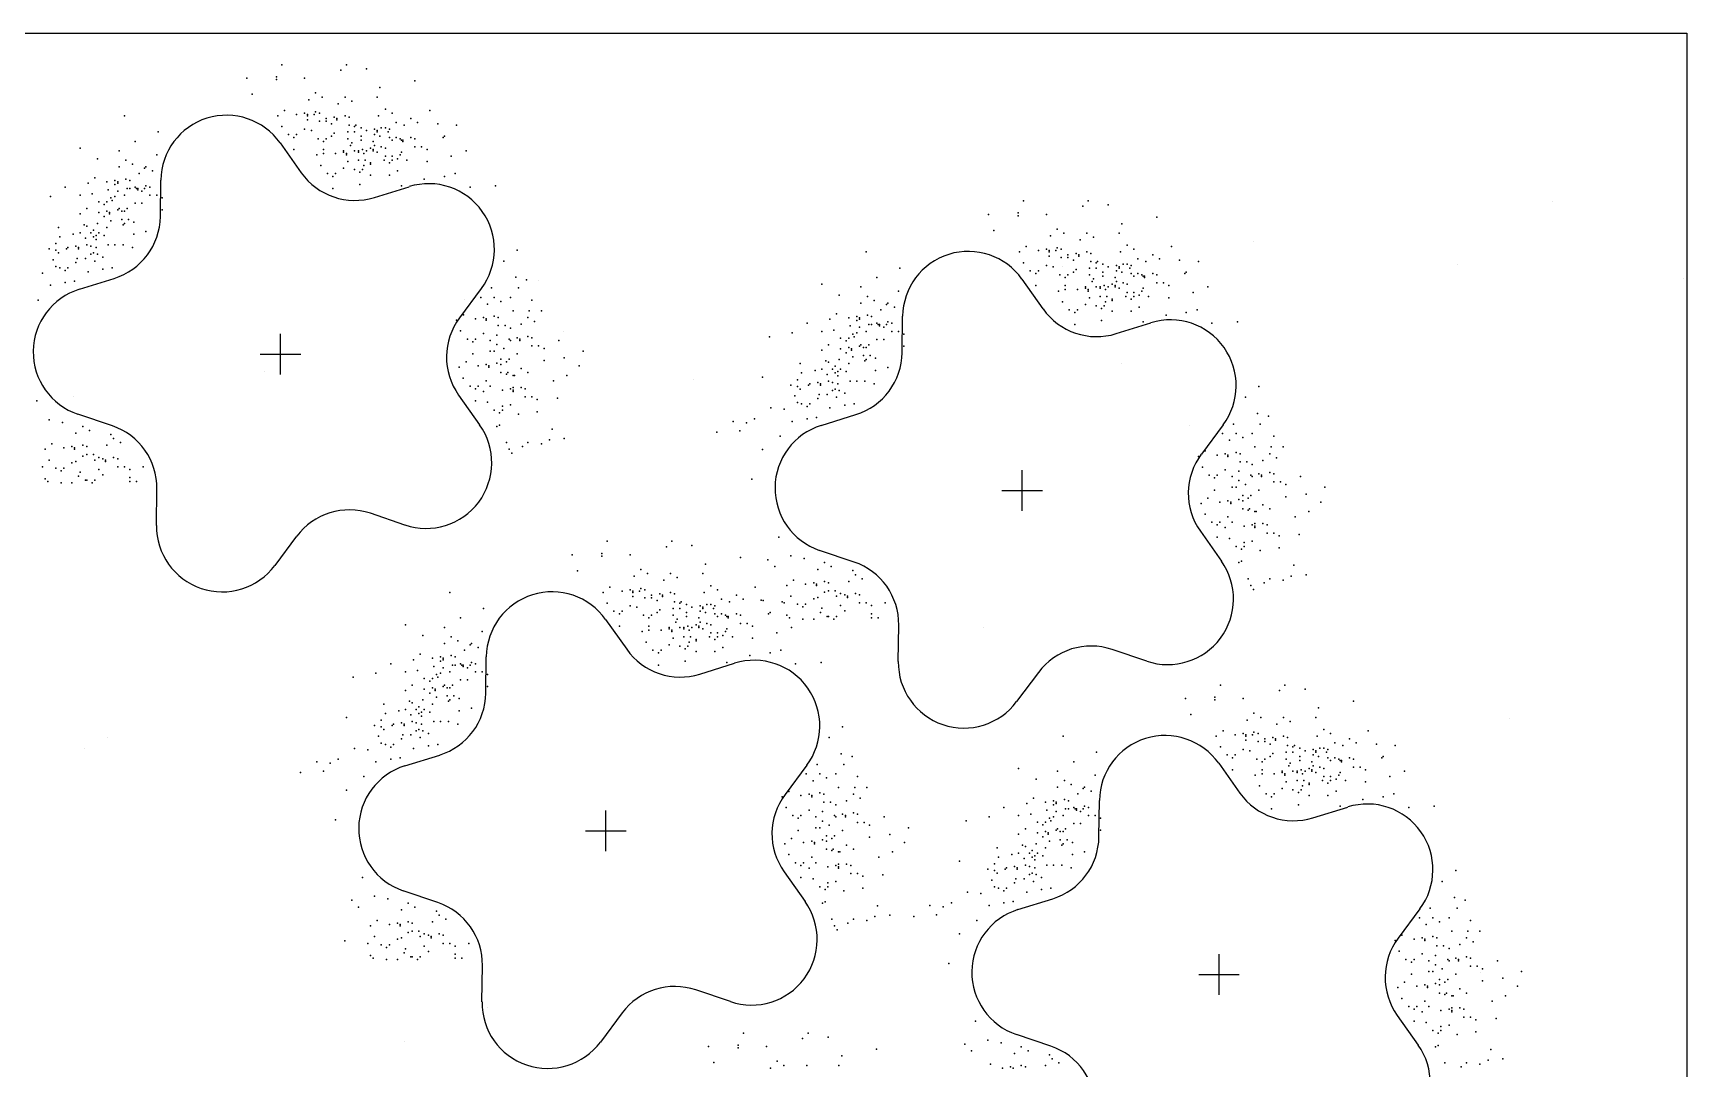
# Model space of a CAD drawing. Extents: x 3907.4 to 3911.57, y -3054.42 to -3053.7.
# Drawn here: x 3908.03096 to 3908.06697, y -3053.92658 to -3053.90403 of the extents above; entities that cross this region are included whole.
import ezdxf

# ---------------------------------------------------------------- set-up
doc = ezdxf.new("R2010")
doc.units = 0
doc.header["$LTSCALE"] = 2
doc.header["$MEASUREMENT"] = 0
doc.layers.add('AĞAÇ', color=9, linetype='CONTINUOUS')

msp = doc.modelspace()

# ---------------------------------------------------------------- linework, layer by layer
at = {"layer": 'AĞAÇ', "color": 2}
for p, q in [((3907.99497, -3053.90403), (3908.06697, -3053.90403)), ((3908.06697, -3053.90403), (3908.06697, -3054.09203))]:
    msp.add_line(p, q, dxfattribs=at)
at = {"layer": 'AĞAÇ'}
for p, q in [((3908.036342, -3053.906422), (3908.0368, -3053.90707)), ((3908.033734, -3053.908024), (3908.033744, -3053.90723)), ((3908.038393, -3053.907609), (3908.039151, -3053.907374)), ((3908.064041, -3053.907703), (3908.064041, -3053.907703)), ((3908.057537, -3053.908559), (3908.057537, -3053.908559)), ((3908.053373, -3053.909107), (3908.053373, -3053.909107)), ((3908.061967, -3053.909062), (3908.061967, -3053.909062)), ((3908.031971, -3053.909608), (3908.032729, -3053.909372)), ((3908.040722, -3053.909594), (3908.040248, -3053.910231)), ((3908.041975, -3053.909426), (3908.041975, -3053.909426)), ((3908.052492, -3053.909387), (3908.05295, -3053.910035)), ((3908.066888, -3053.909381), (3908.066888, -3053.909381)), ((3908.04036, -3053.909841), (3908.04036, -3053.909841)), ((3908.049884, -3053.910989), (3908.049894, -3053.910195)), ((3908.036349, -3053.911465), (3908.036349, -3053.910581)), ((3908.042506, -3053.910538), (3908.042506, -3053.910538)), ((3908.054543, -3053.910574), (3908.055301, -3053.910339)), ((3908.035907, -3053.911023), (3908.036791, -3053.911023)), ((3908.036003, -3053.911394), (3908.036003, -3053.911394)), ((3908.054663, -3053.911227), (3908.054663, -3053.911227)), ((3908.045348, -3053.911575), (3908.045348, -3053.911575)), ((3908.031838, -3053.911942), (3908.031838, -3053.911942)), ((3908.040227, -3053.911912), (3908.040685, -3053.91256)), ((3908.032689, -3053.912583), (3908.031937, -3053.912328)), ((3908.048121, -3053.912573), (3908.048879, -3053.912337)), ((3908.056137, -3053.912578), (3908.056137, -3053.912578)), ((3908.056872, -3053.912559), (3908.056398, -3053.913196)), ((3908.052499, -3053.91443), (3908.052499, -3053.913546)), ((3908.03365, -3053.914749), (3908.03366, -3053.913955)), ((3908.052057, -3053.913988), (3908.052941, -3053.913988)), ((3908.039059, -3053.914741), (3908.038307, -3053.914486)), ((3908.036701, -3053.914986), (3908.036227, -3053.915622)), ((3908.056377, -3053.914877), (3908.056835, -3053.915525)), ((3908.048839, -3053.915548), (3908.048087, -3053.915293)), ((3908.043428, -3053.916799), (3908.043887, -3053.917447)), ((3908.0498, -3053.917714), (3908.04981, -3053.91692)), ((3908.051653, -3053.916976), (3908.051653, -3053.916976)), ((3908.055209, -3053.917706), (3908.054457, -3053.917451)), ((3908.04082, -3053.918401), (3908.04083, -3053.917608)), ((3908.045479, -3053.917987), (3908.046237, -3053.917751)), ((3908.052851, -3053.917951), (3908.052377, -3053.918587)), ((3908.063097, -3053.918956), (3908.063097, -3053.918956)), ((3908.057493, -3053.919312), (3908.057493, -3053.919312)), ((3908.032088, -3053.9196), (3908.032088, -3053.9196)), ((3908.03258, -3053.919358), (3908.03258, -3053.919358)), ((3908.039057, -3053.919985), (3908.039815, -3053.919749)), ((3908.047808, -3053.919972), (3908.047334, -3053.920608)), ((3908.056777, -3053.919929), (3908.057235, -3053.920577)), ((3908.054169, -3053.921531), (3908.054179, -3053.920737)), ((3908.043435, -3053.921842), (3908.043435, -3053.920958)), ((3908.058828, -3053.921117), (3908.059586, -3053.920881)), ((3908.042993, -3053.9214), (3908.043877, -3053.9214)), ((3908.047313, -3053.922289), (3908.047771, -3053.922937)), ((3908.039775, -3053.92296), (3908.039023, -3053.922705)), ((3908.052406, -3053.923115), (3908.053164, -3053.922879)), ((3908.061157, -3053.923101), (3908.060682, -3053.923738)), ((3908.040736, -3053.925126), (3908.040746, -3053.924333)), ((3908.056784, -3053.924972), (3908.056784, -3053.924088)), ((3908.056342, -3053.92453), (3908.057225, -3053.92453)), ((3908.062471, -3053.924477), (3908.062471, -3053.924477)), ((3908.046145, -3053.925118), (3908.045393, -3053.924863)), ((3908.040864, -3053.925256), (3908.040864, -3053.925256)), ((3908.043788, -3053.925363), (3908.043313, -3053.925999)), ((3908.060661, -3053.925419), (3908.06112, -3053.926067)), ((3908.039048, -3053.925977), (3908.039048, -3053.925977)), ((3908.053124, -3053.92609), (3908.052372, -3053.925835))]:
    msp.add_line(p, q, dxfattribs=at)
for centre, start, end in [((3908.035174, -3053.907248), 35.2841, 179.2841), ((3908.037968, -3053.906244), 215.2841, 287.2841), ((3908.039576, -3053.908739), 323.2841, 107.2841), ((3908.032304, -3053.908006), 287.2841, 359.2841), ((3908.051324, -3053.910213), 35.2841, 179.2841), ((3908.032396, -3053.910973), 107.2841, 251.2841), ((3908.041394, -3053.911086), 143.2841, 215.2841), ((3908.054118, -3053.909209), 215.2841, 287.2841), ((3908.055726, -3053.911704), 323.2841, 107.2841), ((3908.048454, -3053.910971), 287.2841, 359.2841), ((3908.03223, -3053.913937), 359.2841, 71.2841), ((3908.039518, -3053.913386), 251.2841, 35.2841), ((3908.048546, -3053.913938), 107.2841, 251.2841), ((3908.057544, -3053.914051), 143.2841, 215.2841), ((3908.037848, -3053.915841), 71.2841, 143.2841), ((3908.03508, -3053.914767), 179.2841, 323.2841), ((3908.04838, -3053.916902), 359.2841, 71.2841), ((3908.055668, -3053.916351), 251.2841, 35.2841), ((3908.04226, -3053.917626), 35.2841, 179.2841), ((3908.045054, -3053.916621), 215.2841, 287.2841), ((3908.053998, -3053.918806), 71.2841, 143.2841), ((3908.046662, -3053.919117), 323.2841, 107.2841), ((3908.05123, -3053.917732), 179.2841, 323.2841), ((3908.03939, -3053.918384), 287.2841, 359.2841), ((3908.055609, -3053.920755), 35.2841, 179.2841), ((3908.039482, -3053.921351), 107.2841, 251.2841), ((3908.04848, -3053.921463), 143.2841, 215.2841), ((3908.058403, -3053.919751), 215.2841, 287.2841), ((3908.06001, -3053.922246), 323.2841, 107.2841), ((3908.052739, -3053.921513), 287.2841, 359.2841), ((3908.046604, -3053.923764), 251.2841, 35.2841), ((3908.039316, -3053.924315), 359.2841, 71.2841), ((3908.052831, -3053.92448), 107.2841, 251.2841), ((3908.061829, -3053.924593), 143.2841, 215.2841), ((3908.044934, -3053.926218), 71.2841, 143.2841), ((3908.042167, -3053.925144), 179.2841, 323.2841), ((3908.052665, -3053.927444), 359.2841, 71.2841), ((3908.059952, -3053.926893), 251.2841, 35.2841)]:
    msp.add_arc(centre, 0.00143, start, end, dxfattribs=at)
for p in [(3908.036377, -3053.904719), (3908.037666, -3053.904836), (3908.037783, -3053.904719), (3908.038222, -3053.904807), (3908.035616, -3053.905012), (3908.03626, -3053.904982), (3908.03626, -3053.905041), (3908.036875, -3053.905012), (3908.038515, -3053.905217), (3908.039276, -3053.90507), (3908.035733, -3053.905363), (3908.036963, -3053.90548), (3908.037109, -3053.905334), (3908.037256, -3053.905422), (3908.037607, -3053.905568), (3908.037754, -3053.905422), (3908.0379, -3053.905509), (3908.038456, -3053.905422), (3908.032951, -3053.905831), (3908.036289, -3053.905831), (3908.036436, -3053.905714), (3908.036699, -3053.905802), (3908.036875, -3053.905773), (3908.036934, -3053.905802), (3908.036934, -3053.905831), (3908.036934, -3053.905919), (3908.03708, -3053.905802), (3908.037109, -3053.905744), (3908.037197, -3053.905773), (3908.037197, -3053.905949), (3908.037344, -3053.90589), (3908.037344, -3053.905949), (3908.037461, -3053.906007), (3908.037519, -3053.905861), (3908.037578, -3053.90589), (3908.037578, -3053.905919), (3908.037754, -3053.905832), (3908.037841, -3053.905861), (3908.038486, -3053.905832), (3908.038632, -3053.905685), (3908.038778, -3053.905773), (3908.038866, -3053.905978), (3908.039188, -3053.90589), (3908.039335, -3053.905978), (3908.039598, -3053.905714), (3908.039774, -3053.906007), (3908.033683, -3053.906183), (3908.036377, -3053.906066), (3908.036524, -3053.906241), (3908.036641, -3053.9063), (3908.036699, -3053.906241), (3908.036875, -3053.906124), (3908.037021, -3053.906154), (3908.037168, -3053.906329), (3908.037344, -3053.906329), (3908.037461, -3053.906271), (3908.037519, -3053.906212), (3908.037812, -3053.906183), (3908.037812, -3053.906329), (3908.037841, -3053.906036), (3908.037959, -3053.906066), (3908.037959, -3053.906183), (3908.037988, -3053.906036), (3908.038105, -3053.906095), (3908.038105, -3053.906271), (3908.038105, -3053.906358), (3908.038222, -3053.906154), (3908.038398, -3053.906124), (3908.038398, -3053.906241), (3908.038456, -3053.906154), (3908.038456, -3053.906183), (3908.038515, -3053.906271), (3908.038544, -3053.906095), (3908.038632, -3053.906095), (3908.038691, -3053.906183), (3908.03872, -3053.906124), (3908.03872, -3053.9063), (3908.038778, -3053.906358), (3908.038866, -3053.9063), (3908.038954, -3053.906329), (3908.038983, -3053.906358), (3908.039013, -3053.906358), (3908.039042, -3053.906036), (3908.039188, -3053.9063), (3908.039276, -3053.906329), (3908.039891, -3053.9063), (3908.039921, -3053.906271), (3908.040184, -3053.906036), (3908.031985, -3053.906534), (3908.032834, -3053.906593), (3908.033185, -3053.906388), (3908.033654, -3053.906681), (3908.036641, -3053.906563), (3908.037139, -3053.906681), (3908.037285, -3053.906388), (3908.037285, -3053.906563), (3908.037285, -3053.906651), (3908.037549, -3053.906651), (3908.037724, -3053.906593), (3908.037724, -3053.906622), (3908.037783, -3053.906651), (3908.037783, -3053.906681), (3908.037871, -3053.906476), (3908.0379, -3053.906417), (3908.037959, -3053.906593), (3908.038046, -3053.906593), (3908.038046, -3053.906622), (3908.038134, -3053.906563), (3908.038164, -3053.906651), (3908.038222, -3053.906593), (3908.03831, -3053.906534), (3908.038368, -3053.906563), (3908.038369, -3053.906388), (3908.038369, -3053.906593), (3908.038398, -3053.906476), (3908.038456, -3053.906622), (3908.038544, -3053.906505), (3908.038632, -3053.906534), (3908.038632, -3053.90671), (3908.038778, -3053.90671), (3908.038954, -3053.906681), (3908.038983, -3053.906622), (3908.039013, -3053.906388), (3908.039276, -3053.906505), (3908.039423, -3053.906505), (3908.03954, -3053.906563), (3908.040067, -3053.90671), (3908.040389, -3053.906593), (3908.032365, -3053.906768), (3908.032834, -3053.906944), (3908.03298, -3053.906798), (3908.033127, -3053.906885), (3908.033273, -3053.90709), (3908.03339, -3053.906973), (3908.03342, -3053.906944), (3908.033566, -3053.907032), (3908.037226, -3053.906915), (3908.037373, -3053.90709), (3908.037549, -3053.90709), (3908.037724, -3053.906973), (3908.037812, -3053.906827), (3908.037959, -3053.907003), (3908.038046, -3053.906798), (3908.038076, -3053.907061), (3908.038134, -3053.907003), (3908.038164, -3053.906915), (3908.038193, -3053.906798), (3908.03831, -3053.906856), (3908.03831, -3053.906885), (3908.038603, -3053.906798), (3908.03872, -3053.906856), (3908.038778, -3053.906798), (3908.038896, -3053.906768), (3908.038896, -3053.907032), (3908.039101, -3053.906798), (3908.03954, -3053.906827), (3908.040155, -3053.90709), (3908.031663, -3053.907383), (3908.03216, -3053.907295), (3908.032307, -3053.907178), (3908.03257, -3053.907266), (3908.0326, -3053.907442), (3908.032746, -3053.907237), (3908.032746, -3053.907325), (3908.032805, -3053.907266), (3908.032805, -3053.907295), (3908.03298, -3053.907208), (3908.03301, -3053.907412), (3908.033068, -3053.907237), (3908.033068, -3053.907412), (3908.033185, -3053.907383), (3908.033215, -3053.907412), (3908.033244, -3053.907412), (3908.033244, -3053.907442), (3908.03339, -3053.907412), (3908.03342, -3053.907354), (3908.033507, -3053.907383), (3908.03749, -3053.907149), (3908.03749, -3053.907412), (3908.038076, -3053.907325), (3908.03831, -3053.90712), (3908.03872, -3053.90712), (3908.038983, -3053.907354), (3908.039481, -3053.907208), (3908.039921, -3053.907149), (3908.040477, -3053.907383), (3908.041033, -3053.907354), (3908.031341, -3053.907588), (3908.031985, -3053.907559), (3908.032248, -3053.90753), (3908.032395, -3053.907705), (3908.032512, -3053.907764), (3908.03257, -3053.907705), (3908.032658, -3053.907617), (3908.032688, -3053.907676), (3908.032746, -3053.907588), (3908.032805, -3053.907471), (3908.032951, -3053.907559), (3908.033185, -3053.907735), (3908.033332, -3053.907471), (3908.033332, -3053.907735), (3908.033507, -3053.907559), (3908.033654, -3053.907559), (3908.033771, -3053.907617), (3908.052527, -3053.907684), (3908.053816, -3053.907801), (3908.053933, -3053.907684), (3908.054372, -3053.907772), (3908.031985, -3053.907969), (3908.032131, -3053.907852), (3908.032365, -3053.908174), (3908.032395, -3053.907939), (3908.032512, -3053.908027), (3908.03257, -3053.90791), (3908.032629, -3053.907939), (3908.032629, -3053.907969), (3908.032658, -3053.908115), (3908.032805, -3053.907881), (3908.032834, -3053.907852), (3908.032893, -3053.90791), (3908.032893, -3053.908086), (3908.032951, -3053.90791), (3908.032951, -3053.908174), (3908.03301, -3053.907852), (3908.033039, -3053.908086), (3908.033156, -3053.908144), (3908.033771, -3053.907881), (3908.051766, -3053.907977), (3908.05241, -3053.907947), (3908.05241, -3053.908006), (3908.053025, -3053.907977), (3908.055426, -3053.908035), (3908.031516, -3053.908262), (3908.031545, -3053.908466), (3908.031838, -3053.908408), (3908.031985, -3053.908379), (3908.032073, -3053.908203), (3908.032102, -3053.908496), (3908.032131, -3053.908232), (3908.032219, -3053.908379), (3908.032278, -3053.90832), (3908.032278, -3053.908466), (3908.032336, -3053.908437), (3908.032336, -3053.908525), (3908.032395, -3053.908379), (3908.032512, -3053.908437), (3908.03257, -3053.908262), (3908.032922, -3053.908203), (3908.033156, -3053.908408), (3908.03342, -3053.908349), (3908.051883, -3053.908328), (3908.053113, -3053.908445), (3908.053259, -3053.908299), (3908.053406, -3053.908387), (3908.053757, -3053.908533), (3908.053904, -3053.908387), (3908.05405, -3053.908474), (3908.054606, -3053.908387), (3908.054665, -3053.908182), (3908.031311, -3053.90873), (3908.031458, -3053.908613), (3908.031458, -3053.908759), (3908.031516, -3053.908818), (3908.031692, -3053.90873), (3908.031721, -3053.908701), (3908.031897, -3053.908671), (3908.031955, -3053.908701), (3908.031955, -3053.90873), (3908.032131, -3053.908642), (3908.032219, -3053.908671), (3908.032219, -3053.908847), (3908.032278, -3053.908818), (3908.032336, -3053.908701), (3908.032365, -3053.908847), (3908.0326, -3053.908642), (3908.032746, -3053.908642), (3908.032922, -3053.908642), (3908.033127, -3053.908701), (3908.041502, -3053.908759), (3908.049101, -3053.908796), (3908.052439, -3053.908796), (3908.052586, -3053.908679), (3908.052849, -3053.908767), (3908.053025, -3053.908738), (3908.053084, -3053.908767), (3908.053084, -3053.908796), (3908.053084, -3053.908884), (3908.05323, -3053.908767), (3908.053259, -3053.908709), (3908.053347, -3053.908738), (3908.053494, -3053.908855), (3908.053669, -3053.908826), (3908.053728, -3053.908855), (3908.053728, -3053.908884), (3908.053904, -3053.908796), (3908.053991, -3053.908826), (3908.054636, -3053.908796), (3908.054782, -3053.90865), (3908.054929, -3053.908738), (3908.055339, -3053.908855), (3908.055748, -3053.908679), (3908.031165, -3053.909257), (3908.031399, -3053.908964), (3908.031458, -3053.909111), (3908.031545, -3053.90914), (3908.031663, -3053.909198), (3908.031721, -3053.90914), (3908.031897, -3053.909023), (3908.031926, -3053.908935), (3908.032102, -3053.908935), (3908.03216, -3053.909228), (3908.032307, -3053.908993), (3908.032483, -3053.908906), (3908.032483, -3053.909169), (3908.032688, -3053.90914), (3908.041209, -3053.908993), (3908.049833, -3053.909148), (3908.052527, -3053.909031), (3908.052674, -3053.909206), (3908.052849, -3053.909206), (3908.053025, -3053.909089), (3908.053172, -3053.909119), (3908.053347, -3053.908914), (3908.053494, -3053.908914), (3908.053611, -3053.908972), (3908.053611, -3053.909236), (3908.053669, -3053.909177), (3908.053962, -3053.909148), (3908.053991, -3053.909001), (3908.054109, -3053.909031), (3908.054109, -3053.909148), (3908.054138, -3053.909001), (3908.054255, -3053.90906), (3908.054255, -3053.909236), (3908.054372, -3053.909119), (3908.054548, -3053.909089), (3908.054548, -3053.909206), (3908.054606, -3053.909119), (3908.054606, -3053.909148), (3908.054665, -3053.909236), (3908.054694, -3053.90906), (3908.054782, -3053.90906), (3908.054841, -3053.909148), (3908.05487, -3053.909089), (3908.055016, -3053.908943), (3908.055192, -3053.909001), (3908.055485, -3053.908943), (3908.055924, -3053.908972), (3908.056071, -3053.909236), (3908.056334, -3053.909001), (3908.031341, -3053.90952), (3908.031663, -3053.909462), (3908.031868, -3053.909433), (3908.040945, -3053.909579), (3908.041473, -3053.909345), (3908.041531, -3053.909579), (3908.041707, -3053.909403), (3908.048135, -3053.909499), (3908.048984, -3053.909558), (3908.049335, -3053.909353), (3908.052791, -3053.909265), (3908.052791, -3053.909528), (3908.053318, -3053.909294), (3908.053435, -3053.909353), (3908.053435, -3053.909528), (3908.053435, -3053.909616), (3908.053494, -3053.909294), (3908.053699, -3053.909616), (3908.053874, -3053.909558), (3908.053874, -3053.909587), (3908.053933, -3053.909616), (3908.053962, -3053.909294), (3908.054021, -3053.909441), (3908.05405, -3053.909382), (3908.054109, -3053.909558), (3908.054196, -3053.909558), (3908.054196, -3053.909587), (3908.054255, -3053.909323), (3908.054284, -3053.909528), (3908.054314, -3053.909616), (3908.054372, -3053.909558), (3908.05446, -3053.909499), (3908.054519, -3053.909353), (3908.054519, -3053.909528), (3908.054519, -3053.909558), (3908.054548, -3053.909441), (3908.054606, -3053.909587), (3908.054694, -3053.90947), (3908.054782, -3053.909499), (3908.05487, -3053.909265), (3908.054929, -3053.909323), (3908.055016, -3053.909265), (3908.055104, -3053.909294), (3908.055134, -3053.909323), (3908.055134, -3053.909587), (3908.055163, -3053.909323), (3908.055163, -3053.909353), (3908.055339, -3053.909265), (3908.055426, -3053.909294), (3908.055426, -3053.90947), (3908.055573, -3053.90947), (3908.05569, -3053.909528), (3908.056041, -3053.909265), (3908.056539, -3053.909558), (3908.031077, -3053.909842), (3908.040711, -3053.909784), (3908.040858, -3053.90993), (3908.041004, -3053.909784), (3908.04115, -3053.909872), (3908.041355, -3053.909784), (3908.041824, -3053.909842), (3908.048515, -3053.909733), (3908.048984, -3053.909909), (3908.04913, -3053.909763), (3908.049277, -3053.90985), (3908.04954, -3053.909938), (3908.04957, -3053.909909), (3908.049804, -3053.909646), (3908.053289, -3053.909646), (3908.053377, -3053.90988), (3908.053874, -3053.909938), (3908.053933, -3053.909646), (3908.053962, -3053.909792), (3908.054109, -3053.909968), (3908.054196, -3053.909763), (3908.054284, -3053.909968), (3908.054314, -3053.90988), (3908.054343, -3053.909763), (3908.05446, -3053.909821), (3908.05446, -3053.90985), (3908.054753, -3053.909763), (3908.054782, -3053.909675), (3908.05487, -3053.909821), (3908.054929, -3053.909675), (3908.054929, -3053.909763), (3908.055046, -3053.909733), (3908.055104, -3053.909646), (3908.055251, -3053.909763), (3908.05569, -3053.909792), (3908.056217, -3053.909675), (3908.040184, -3053.910282), (3908.040331, -3053.910165), (3908.040594, -3053.910252), (3908.04077, -3053.910223), (3908.040828, -3053.910252), (3908.040828, -3053.910282), (3908.041004, -3053.910194), (3908.041092, -3053.910223), (3908.041414, -3053.910077), (3908.041736, -3053.910223), (3908.041765, -3053.910077), (3908.041883, -3053.910311), (3908.042029, -3053.910077), (3908.048311, -3053.91026), (3908.048457, -3053.910143), (3908.04872, -3053.910231), (3908.048896, -3053.910202), (3908.048896, -3053.91029), (3908.048955, -3053.910231), (3908.048955, -3053.91026), (3908.04913, -3053.910173), (3908.049218, -3053.910202), (3908.049423, -3053.910055), (3908.04957, -3053.910319), (3908.049716, -3053.909997), (3908.053523, -3053.910055), (3908.05364, -3053.910114), (3908.053699, -3053.910055), (3908.054226, -3053.910026), (3908.054226, -3053.91029), (3908.05446, -3053.910085), (3908.05487, -3053.910085), (3908.055046, -3053.909997), (3908.055134, -3053.910319), (3908.055631, -3053.910172), (3908.056071, -3053.910114), (3908.056305, -3053.910055), (3908.057183, -3053.910319), (3908.040272, -3053.910516), (3908.040418, -3053.910692), (3908.040594, -3053.910692), (3908.04077, -3053.910574), (3908.041063, -3053.910604), (3908.041092, -3053.910399), (3908.041238, -3053.910399), (3908.041326, -3053.910692), (3908.041355, -3053.910457), (3908.041502, -3053.910662), (3908.04156, -3053.910692), (3908.04159, -3053.910369), (3908.041736, -3053.910633), (3908.041824, -3053.910662), (3908.046993, -3053.910641), (3908.047491, -3053.910553), (3908.047813, -3053.910348), (3908.048135, -3053.910524), (3908.048398, -3053.910495), (3908.048545, -3053.91067), (3908.04872, -3053.91067), (3908.04875, -3053.910407), (3908.048808, -3053.910582), (3908.048838, -3053.910641), (3908.048896, -3053.910553), (3908.048955, -3053.910436), (3908.049101, -3053.910524), (3908.04916, -3053.910377), (3908.049218, -3053.910377), (3908.049335, -3053.910348), (3908.049365, -3053.910377), (3908.049394, -3053.910377), (3908.049394, -3053.910407), (3908.049482, -3053.910436), (3908.04954, -3053.910377), (3908.049658, -3053.910348), (3908.049658, -3053.910524), (3908.049804, -3053.910524), (3908.049921, -3053.910582), (3908.05364, -3053.910377), (3908.056627, -3053.910348), (3908.040535, -3053.91075), (3908.040535, -3053.911014), (3908.040916, -3053.910721), (3908.040916, -3053.910955), (3908.041004, -3053.910955), (3908.041063, -3053.910809), (3908.041209, -3053.910896), (3908.041355, -3053.910721), (3908.041502, -3053.911014), (3908.04156, -3053.910721), (3908.041824, -3053.910838), (3908.04197, -3053.910838), (3908.042087, -3053.910896), (3908.04241, -3053.910721), (3908.042937, -3053.910955), (3908.048135, -3053.910934), (3908.048281, -3053.910817), (3908.048545, -3053.910904), (3908.048662, -3053.910729), (3908.048662, -3053.910992), (3908.04872, -3053.910875), (3908.048779, -3053.910904), (3908.048779, -3053.910934), (3908.048955, -3053.910846), (3908.048984, -3053.910817), (3908.049043, -3053.910875), (3908.049043, -3053.911051), (3908.049101, -3053.910875), (3908.04916, -3053.910817), (3908.049189, -3053.911051), (3908.049335, -3053.910699), (3908.049482, -3053.910699), (3908.049921, -3053.910846), (3908.040243, -3053.911306), (3908.040389, -3053.911189), (3908.040653, -3053.911277), (3908.040828, -3053.911248), (3908.040887, -3053.911277), (3908.040887, -3053.911306), (3908.041063, -3053.911219), (3908.04115, -3053.911131), (3908.04115, -3053.911248), (3908.041268, -3053.911189), (3908.041326, -3053.911131), (3908.04159, -3053.911336), (3908.042087, -3053.91116), (3908.042527, -3053.911101), (3908.042849, -3053.911277), (3908.047666, -3053.911226), (3908.047988, -3053.911373), (3908.048135, -3053.911344), (3908.048223, -3053.911168), (3908.048281, -3053.911197), (3908.048369, -3053.911344), (3908.048428, -3053.911285), (3908.048486, -3053.911402), (3908.048515, -3053.911139), (3908.048545, -3053.911344), (3908.048662, -3053.911402), (3908.04872, -3053.911226), (3908.048808, -3053.91108), (3908.049072, -3053.911168), (3908.049101, -3053.911139), (3908.049306, -3053.911109), (3908.049306, -3053.911373), (3908.04957, -3053.911314), (3908.04033, -3053.911541), (3908.040477, -3053.911716), (3908.040594, -3053.911775), (3908.040653, -3053.911716), (3908.040828, -3053.911599), (3908.040916, -3053.911716), (3908.04115, -3053.911423), (3908.041268, -3053.911453), (3908.041297, -3053.911423), (3908.041355, -3053.911775), (3908.041414, -3053.911482), (3908.041414, -3053.911746), (3908.041443, -3053.911482), (3908.04159, -3053.911746), (3908.041678, -3053.911775), (3908.041736, -3053.911423), (3908.042292, -3053.911599), (3908.042585, -3053.911482), (3908.046846, -3053.911519), (3908.047461, -3053.911695), (3908.047608, -3053.911578), (3908.047608, -3053.911724), (3908.047696, -3053.911431), (3908.047842, -3053.911695), (3908.047871, -3053.911666), (3908.048047, -3053.911636), (3908.048106, -3053.911666), (3908.048106, -3053.911695), (3908.048252, -3053.911461), (3908.048281, -3053.911607), (3908.048369, -3053.911636), (3908.048428, -3053.911431), (3908.048486, -3053.91149), (3908.048486, -3053.911666), (3908.04875, -3053.911607), (3908.048896, -3053.911607), (3908.049072, -3053.911607), (3908.049277, -3053.911666), (3908.057652, -3053.911724), (3908.031048, -3053.912038), (3908.040594, -3053.912038), (3908.04077, -3053.911833), (3908.040858, -3053.912068), (3908.04118, -3053.911804), (3908.041355, -3053.912126), (3908.041414, -3053.911804), (3908.041414, -3053.911833), (3908.041678, -3053.91195), (3908.041824, -3053.91195), (3908.041941, -3053.912009), (3908.04238, -3053.91198), (3908.047549, -3053.911929), (3908.047608, -3053.912075), (3908.047666, -3053.911783), (3908.047696, -3053.912105), (3908.047871, -3053.912105), (3908.048047, -3053.911988), (3908.048076, -3053.9119), (3908.048252, -3053.9119), (3908.048369, -3053.911812), (3908.048428, -3053.911783), (3908.048457, -3053.911958), (3908.048515, -3053.911812), (3908.048633, -3053.911871), (3908.048633, -3053.912134), (3908.048838, -3053.912105), (3908.057359, -3053.911958), (3908.031311, -3053.912448), (3908.041004, -3053.912243), (3908.041121, -3053.912302), (3908.04118, -3053.912155), (3908.04118, -3053.912243), (3908.041531, -3053.912331), (3908.041941, -3053.912273), (3908.046202, -3053.912485), (3908.046671, -3053.912427), (3908.047022, -3053.912193), (3908.047315, -3053.912222), (3908.047491, -3053.912485), (3908.047813, -3053.912163), (3908.047813, -3053.912427), (3908.048018, -3053.912398), (3908.048311, -3053.912193), (3908.057623, -3053.91231), (3908.057857, -3053.912368), (3908.031604, -3053.912507), (3908.031897, -3053.912741), (3908.032043, -3053.912595), (3908.03219, -3053.912682), (3908.032658, -3053.91277), (3908.032717, -3053.912858), (3908.041063, -3053.912595), (3908.041121, -3053.912565), (3908.042263, -3053.912653), (3908.042527, -3053.912858), (3908.045851, -3053.91272), (3908.046349, -3053.91269), (3908.046495, -3053.912515), (3908.047227, -3053.912807), (3908.056861, -3053.912749), (3908.057096, -3053.912544), (3908.057154, -3053.912749), (3908.057301, -3053.912837), (3908.057505, -3053.912749), (3908.057681, -3053.912544), (3908.057974, -3053.912807), (3908.031223, -3053.913092), (3908.03137, -3053.912975), (3908.031633, -3053.913063), (3908.031809, -3053.913034), (3908.031868, -3053.913063), (3908.031868, -3053.913092), (3908.032043, -3053.913004), (3908.032131, -3053.913034), (3908.032131, -3053.913209), (3908.032278, -3053.913209), (3908.03257, -3053.913004), (3908.032863, -3053.912946), (3908.041268, -3053.912946), (3908.041326, -3053.913092), (3908.041385, -3053.91318), (3908.041619, -3053.913034), (3908.041736, -3053.912946), (3908.042029, -3053.912975), (3908.042205, -3053.912887), (3908.046846, -3053.9131), (3908.056481, -3053.913129), (3908.056744, -3053.913217), (3908.05692, -3053.913188), (3908.056978, -3053.913217), (3908.057008, -3053.912895), (3908.057154, -3053.913159), (3908.057242, -3053.913188), (3908.057564, -3053.913042), (3908.057886, -3053.913188), (3908.057915, -3053.913042), (3908.058179, -3053.913042), (3908.031165, -3053.913473), (3908.031311, -3053.913326), (3908.031458, -3053.913502), (3908.031575, -3053.913561), (3908.031633, -3053.913502), (3908.031809, -3053.913385), (3908.031897, -3053.913356), (3908.032043, -3053.913239), (3908.032307, -3053.913326), (3908.032395, -3053.913268), (3908.032395, -3053.913531), (3908.032483, -3053.913297), (3908.032541, -3053.913326), (3908.032541, -3053.913356), (3908.032717, -3053.913268), (3908.032805, -3053.913297), (3908.032805, -3053.913473), (3908.032951, -3053.913473), (3908.033068, -3053.913531), (3908.033361, -3053.913473), (3908.056334, -3053.913247), (3908.056422, -3053.913481), (3908.05692, -3053.913539), (3908.056978, -3053.913247), (3908.057213, -3053.913569), (3908.057242, -3053.913364), (3908.057388, -3053.913364), (3908.057505, -3053.913422), (3908.05774, -3053.913334), (3908.058033, -3053.913276), (3908.031223, -3053.913736), (3908.031282, -3053.913795), (3908.031575, -3053.913824), (3908.031809, -3053.913824), (3908.031955, -3053.913678), (3908.031985, -3053.91359), (3908.032102, -3053.913766), (3908.032131, -3053.913766), (3908.032248, -3053.913824), (3908.032307, -3053.913766), (3908.032483, -3053.913649), (3908.033068, -3053.913707), (3908.033068, -3053.913795), (3908.033215, -3053.913795), (3908.046612, -3053.913744), (3908.056568, -3053.913656), (3908.056686, -3053.913715), (3908.056744, -3053.913656), (3908.057066, -3053.913686), (3908.057066, -3053.91392), (3908.057154, -3053.91392), (3908.057213, -3053.913774), (3908.057359, -3053.913861), (3908.057476, -3053.913656), (3908.057505, -3053.913686), (3908.057652, -3053.913627), (3908.05771, -3053.913656), (3908.05771, -3053.913686), (3908.057886, -3053.913598), (3908.057974, -3053.913627), (3908.057974, -3053.913803), (3908.05812, -3053.913803), (3908.058238, -3053.913861), (3908.05856, -3053.913686), (3908.059087, -3053.91392), (3908.056393, -3053.914271), (3908.056539, -3053.914154), (3908.056686, -3053.913979), (3908.056803, -3053.914242), (3908.056978, -3053.914213), (3908.057037, -3053.914242), (3908.057037, -3053.914271), (3908.057213, -3053.914183), (3908.0573, -3053.914213), (3908.057301, -3053.914096), (3908.057418, -3053.914154), (3908.057476, -3053.914096), (3908.057652, -3053.913979), (3908.058238, -3053.914125), (3908.058677, -3053.914066), (3908.058999, -3053.914242), (3908.056481, -3053.914506), (3908.056978, -3053.914564), (3908.0573, -3053.914388), (3908.057418, -3053.914418), (3908.057447, -3053.914388), (3908.057564, -3053.914447), (3908.057593, -3053.914447), (3908.05774, -3053.914301), (3908.057886, -3053.914388), (3908.058443, -3053.914564), (3908.058735, -3053.914447), (3908.047198, -3053.915003), (3908.056627, -3053.914681), (3908.056744, -3053.91474), (3908.056744, -3053.915003), (3908.056803, -3053.914681), (3908.05692, -3053.914798), (3908.057066, -3053.914681), (3908.05733, -3053.914769), (3908.057505, -3053.91474), (3908.057564, -3053.91471), (3908.057564, -3053.914769), (3908.057564, -3053.914798), (3908.05774, -3053.91471), (3908.057828, -3053.91474), (3908.057828, -3053.914915), (3908.057974, -3053.914915), (3908.058091, -3053.914974), (3908.05853, -3053.914945), (3908.043346, -3053.91536), (3908.043464, -3053.915096), (3908.044752, -3053.915213), (3908.044869, -3053.915096), (3908.045308, -3053.915184), (3908.057008, -3053.915033), (3908.057154, -3053.915208), (3908.057271, -3053.915267), (3908.05733, -3053.91512), (3908.05733, -3053.915208), (3908.057505, -3053.915091), (3908.057681, -3053.915296), (3908.058091, -3053.915237), (3908.042702, -3053.915389), (3908.043346, -3053.915418), (3908.043961, -3053.915389), (3908.044196, -3053.915711), (3908.045601, -3053.915594), (3908.046363, -3053.915448), (3908.046963, -3053.915501), (3908.04711, -3053.915647), (3908.047461, -3053.915413), (3908.047754, -3053.915472), (3908.048047, -3053.915706), (3908.048193, -3053.91556), (3908.04834, -3053.915647), (3908.048808, -3053.915735), (3908.057213, -3053.91556), (3908.057271, -3053.91553), (3908.058413, -3053.915618), (3908.042819, -3053.91574), (3908.043522, -3053.916092), (3908.044049, -3053.915858), (3908.044342, -3053.915799), (3908.044693, -3053.915945), (3908.04484, -3053.915799), (3908.044986, -3053.915887), (3908.045543, -3053.915799), (3908.045718, -3053.916062), (3908.046685, -3053.916092), (3908.047373, -3053.916057), (3908.04752, -3053.91594), (3908.047783, -3053.916028), (3908.047959, -3053.915999), (3908.048018, -3053.916028), (3908.048018, -3053.916057), (3908.048193, -3053.915969), (3908.048281, -3053.915999), (3908.04872, -3053.915969), (3908.048867, -3053.915823), (3908.049013, -3053.915911), (3908.057418, -3053.915911), (3908.057476, -3053.916057), (3908.057769, -3053.915999), (3908.057886, -3053.915911), (3908.058179, -3053.91594), (3908.058355, -3053.915852), (3908.058677, -3053.915823), (3908.040037, -3053.916209), (3908.043376, -3053.916209), (3908.043464, -3053.916443), (3908.043786, -3053.91618), (3908.043961, -3053.91615), (3908.04402, -3053.91618), (3908.04402, -3053.916209), (3908.04402, -3053.916297), (3908.044166, -3053.91618), (3908.044196, -3053.916121), (3908.044283, -3053.91615), (3908.044283, -3053.916326), (3908.04443, -3053.916267), (3908.04443, -3053.916326), (3908.044547, -3053.916385), (3908.044606, -3053.916238), (3908.044664, -3053.916267), (3908.044664, -3053.916297), (3908.04484, -3053.916209), (3908.044928, -3053.916238), (3908.044928, -3053.916414), (3908.045045, -3053.916443), (3908.045074, -3053.916414), (3908.045572, -3053.916209), (3908.045865, -3053.91615), (3908.045953, -3053.916355), (3908.046128, -3053.916414), (3908.046275, -3053.916267), (3908.046421, -3053.916355), (3908.046817, -3053.916379), (3908.04686, -3053.916385), (3908.04727, -3053.916414), (3908.047315, -3053.916438), (3908.047461, -3053.916291), (3908.047959, -3053.91635), (3908.048047, -3053.916321), (3908.048193, -3053.916204), (3908.048281, -3053.916174), (3908.048428, -3053.916174), (3908.048457, -3053.916291), (3908.048545, -3053.916233), (3908.048633, -3053.916262), (3908.048691, -3053.916291), (3908.048691, -3053.916321), (3908.048867, -3053.916233), (3908.048955, -3053.916262), (3908.048955, -3053.916438), (3908.049101, -3053.916438), (3908.049511, -3053.916438), (3908.057535, -3053.916145), (3908.040272, -3053.916765), (3908.040769, -3053.91656), (3908.04361, -3053.916619), (3908.043727, -3053.916677), (3908.043786, -3053.916619), (3908.043961, -3053.916502), (3908.044108, -3053.916531), (3908.044254, -3053.916707), (3908.044371, -3053.916765), (3908.04443, -3053.916707), (3908.044547, -3053.916648), (3908.044606, -3053.916589), (3908.044898, -3053.91656), (3908.044898, -3053.916707), (3908.044986, -3053.916794), (3908.045045, -3053.91656), (3908.045191, -3053.916472), (3908.045191, -3053.916648), (3908.045191, -3053.916736), (3908.045308, -3053.916531), (3908.045455, -3053.916765), (3908.045484, -3053.916502), (3908.045484, -3053.916619), (3908.045543, -3053.916531), (3908.045543, -3053.91656), (3908.045601, -3053.916648), (3908.04563, -3053.916472), (3908.045718, -3053.916472), (3908.045777, -3053.91656), (3908.045806, -3053.916502), (3908.045806, -3053.916677), (3908.045865, -3053.916736), (3908.045953, -3053.916677), (3908.04604, -3053.916707), (3908.04607, -3053.916736), (3908.046099, -3053.916736), (3908.046099, -3053.916765), (3908.046275, -3053.916677), (3908.046363, -3053.916707), (3908.046977, -3053.916677), (3908.047007, -3053.916648), (3908.047373, -3053.916701), (3908.047432, -3053.91676), (3908.047608, -3053.916467), (3908.047725, -3053.916526), (3908.047725, -3053.916789), (3908.047783, -3053.916467), (3908.047959, -3053.916789), (3908.048106, -3053.916643), (3908.048135, -3053.916555), (3908.048252, -3053.916731), (3908.048281, -3053.916731), (3908.048398, -3053.916789), (3908.048457, -3053.916731), (3908.048545, -3053.916496), (3908.048633, -3053.916613), (3908.049218, -3053.916496), (3908.049218, -3053.916672), (3908.049218, -3053.91676), (3908.049365, -3053.91676), (3908.039071, -3053.916912), (3908.039452, -3053.917146), (3908.03992, -3053.91697), (3908.040067, -3053.917175), (3908.04074, -3053.917058), (3908.043727, -3053.916941), (3908.044225, -3053.917058), (3908.044371, -3053.916941), (3908.044371, -3053.917029), (3908.044635, -3053.917029), (3908.044811, -3053.91697), (3908.044811, -3053.916999), (3908.044869, -3053.917029), (3908.044869, -3053.917058), (3908.044957, -3053.916853), (3908.045045, -3053.91697), (3908.045133, -3053.91697), (3908.045133, -3053.916999), (3908.045133, -3053.917175), (3908.04522, -3053.916941), (3908.04525, -3053.917029), (3908.045279, -3053.917175), (3908.045308, -3053.91697), (3908.045396, -3053.916912), (3908.045455, -3053.916941), (3908.045455, -3053.91697), (3908.045484, -3053.916853), (3908.045543, -3053.916999), (3908.04563, -3053.916882), (3908.045689, -3053.917175), (3908.045718, -3053.916912), (3908.045718, -3053.917087), (3908.045865, -3053.917087), (3908.045865, -3053.917175), (3908.045982, -3053.917146), (3908.04604, -3053.917058), (3908.04607, -3053.916999), (3908.046187, -3053.917175), (3908.046363, -3053.916882), (3908.046509, -3053.916882), (3908.046626, -3053.916941), (3908.047153, -3053.917087), (3908.047475, -3053.91697), (3908.03992, -3053.917321), (3908.040213, -3053.917263), (3908.040359, -3053.917468), (3908.040477, -3053.917351), (3908.040506, -3053.917321), (3908.040652, -3053.917409), (3908.044313, -3053.917292), (3908.044459, -3053.917468), (3908.044576, -3053.917526), (3908.044635, -3053.917468), (3908.044811, -3053.917351), (3908.044898, -3053.917204), (3908.045045, -3053.91738), (3908.045162, -3053.917439), (3908.04522, -3053.91738), (3908.04525, -3053.917292), (3908.045396, -3053.917234), (3908.045396, -3053.917263), (3908.045396, -3053.917497), (3908.045806, -3053.917234), (3908.045806, -3053.917497), (3908.045982, -3053.917409), (3908.046626, -3053.917204), (3908.047007, -3053.917526), (3908.047241, -3053.917468), (3908.038749, -3053.917761), (3908.039247, -3053.917673), (3908.039393, -3053.917556), (3908.039657, -3053.917643), (3908.039686, -3053.917819), (3908.039832, -3053.917614), (3908.039832, -3053.917702), (3908.039891, -3053.917643), (3908.039891, -3053.917673), (3908.039891, -3053.917848), (3908.040067, -3053.917585), (3908.040096, -3053.91779), (3908.040154, -3053.917614), (3908.040154, -3053.91779), (3908.040272, -3053.917761), (3908.040301, -3053.91779), (3908.04033, -3053.91779), (3908.04033, -3053.917819), (3908.040418, -3053.917848), (3908.040477, -3053.91779), (3908.040506, -3053.917731), (3908.040594, -3053.917761), (3908.044576, -3053.91779), (3908.045162, -3053.917702), (3908.04607, -3053.917731), (3908.046568, -3053.917585), (3908.047563, -3053.917761), (3908.04812, -3053.917731), (3908.037929, -3053.918053), (3908.038427, -3053.917965), (3908.039071, -3053.917936), (3908.039217, -3053.918229), (3908.039335, -3053.917907), (3908.039481, -3053.918083), (3908.039598, -3053.918141), (3908.039657, -3053.918083), (3908.039745, -3053.917995), (3908.039774, -3053.918053), (3908.039832, -3053.917966), (3908.039891, -3053.918258), (3908.03992, -3053.918229), (3908.040037, -3053.917936), (3908.040096, -3053.918229), (3908.040272, -3053.918112), (3908.040418, -3053.918112), (3908.040594, -3053.917936), (3908.04074, -3053.917936), (3908.040857, -3053.917995), (3908.040857, -3053.918258), (3908.056812, -3053.918226), (3908.058218, -3053.918226), (3908.039071, -3053.918346), (3908.039159, -3053.91858), (3908.039217, -3053.91861), (3908.039452, -3053.918551), (3908.039481, -3053.918317), (3908.039598, -3053.918405), (3908.039657, -3053.918288), (3908.039715, -3053.918317), (3908.039715, -3053.918346), (3908.039745, -3053.918492), (3908.039979, -3053.918288), (3908.039979, -3053.918463), (3908.040008, -3053.91858), (3908.040037, -3053.918288), (3908.040037, -3053.918551), (3908.040125, -3053.918463), (3908.040242, -3053.918522), (3908.056051, -3053.918519), (3908.056695, -3053.91849), (3908.056695, -3053.918548), (3908.05731, -3053.918519), (3908.0581, -3053.918343), (3908.058657, -3053.918314), (3908.059711, -3053.918577), (3908.037783, -3053.918932), (3908.038602, -3053.918639), (3908.038632, -3053.918844), (3908.038925, -3053.918785), (3908.039071, -3053.918756), (3908.039188, -3053.918873), (3908.039305, -3053.918756), (3908.039364, -3053.918697), (3908.039364, -3053.918844), (3908.039422, -3053.918815), (3908.039422, -3053.918902), (3908.039481, -3053.918756), (3908.039598, -3053.918815), (3908.039657, -3053.918639), (3908.040242, -3053.918785), (3908.040506, -3053.918727), (3908.056168, -3053.91887), (3908.057544, -3053.918841), (3908.057691, -3053.918929), (3908.058188, -3053.918929), (3908.058891, -3053.918929), (3908.05895, -3053.918724), (3908.038397, -3053.919107), (3908.038544, -3053.91899), (3908.038544, -3053.919137), (3908.038602, -3053.919195), (3908.038778, -3053.919107), (3908.038807, -3053.919078), (3908.038983, -3053.919049), (3908.039012, -3053.919312), (3908.039042, -3053.919078), (3908.039042, -3053.919107), (3908.039188, -3053.919312), (3908.039217, -3053.919019), (3908.039305, -3053.919049), (3908.039305, -3053.919224), (3908.039364, -3053.919195), (3908.039422, -3053.919078), (3908.039452, -3053.919224), (3908.039569, -3053.919283), (3908.039686, -3053.919019), (3908.039832, -3053.919019), (3908.040008, -3053.919019), (3908.040213, -3053.919078), (3908.048588, -3053.919137), (3908.053386, -3053.919339), (3908.056724, -3053.919339), (3908.056871, -3053.919221), (3908.057134, -3053.919309), (3908.05731, -3053.91928), (3908.057368, -3053.919309), (3908.057368, -3053.919339), (3908.057398, -3053.918987), (3908.057515, -3053.919309), (3908.057544, -3053.919251), (3908.057632, -3053.91928), (3908.058042, -3053.919075), (3908.058188, -3053.919339), (3908.058335, -3053.919017), (3908.05892, -3053.919339), (3908.059067, -3053.919192), (3908.059213, -3053.91928), (3908.060033, -3053.919221), (3908.037958, -3053.919605), (3908.038251, -3053.919634), (3908.038485, -3053.919342), (3908.038544, -3053.919488), (3908.038632, -3053.919517), (3908.038749, -3053.919576), (3908.038807, -3053.919517), (3908.038983, -3053.9194), (3908.039247, -3053.919605), (3908.039393, -3053.919371), (3908.039569, -3053.919546), (3908.039774, -3053.919517), (3908.048295, -3053.919371), (3908.054118, -3053.91969), (3908.056812, -3053.919573), (3908.05731, -3053.919631), (3908.057368, -3053.919426), (3908.057456, -3053.919661), (3908.057632, -3053.919456), (3908.057778, -3053.919397), (3908.057778, -3053.919456), (3908.057896, -3053.919514), (3908.057954, -3053.919368), (3908.058013, -3053.919397), (3908.058013, -3053.919426), (3908.058247, -3053.91969), (3908.058276, -3053.919368), (3908.058276, -3053.919543), (3908.058393, -3053.919573), (3908.058393, -3053.91969), (3908.058423, -3053.919544), (3908.05854, -3053.919602), (3908.058657, -3053.919661), (3908.058833, -3053.919631), (3908.058891, -3053.919661), (3908.058891, -3053.91969), (3908.058979, -3053.919602), (3908.059067, -3053.919602), (3908.059125, -3053.91969), (3908.059155, -3053.919631), (3908.059301, -3053.919485), (3908.059477, -3053.919544), (3908.059623, -3053.919397), (3908.05977, -3053.919485), (3908.060209, -3053.919514), (3908.060619, -3053.919543), (3908.037138, -3053.919898), (3908.037431, -3053.919927), (3908.037607, -3053.919839), (3908.038427, -3053.919898), (3908.038749, -3053.919839), (3908.038954, -3053.91981), (3908.048032, -3053.919956), (3908.048559, -3053.919722), (3908.048617, -3053.919956), (3908.048793, -3053.919781), (3908.05242, -3053.920041), (3908.05362, -3053.919895), (3908.056958, -3053.919748), (3908.057076, -3053.919807), (3908.057134, -3053.919748), (3908.057603, -3053.919836), (3908.05772, -3053.919895), (3908.057778, -3053.919836), (3908.057896, -3053.919778), (3908.057954, -3053.919719), (3908.058247, -3053.919836), (3908.058305, -3053.919983), (3908.058335, -3053.919924), (3908.05854, -3053.919778), (3908.05854, -3053.919866), (3908.058745, -3053.920041), (3908.058803, -3053.919895), (3908.058833, -3053.919748), (3908.058833, -3053.919983), (3908.05895, -3053.919778), (3908.058979, -3053.920012), (3908.059067, -3053.920041), (3908.059155, -3053.919807), (3908.059213, -3053.919866), (3908.059301, -3053.919807), (3908.059389, -3053.919836), (3908.059418, -3053.919866), (3908.059448, -3053.919866), (3908.059448, -3053.919895), (3908.059623, -3053.919807), (3908.059711, -3053.919836), (3908.059711, -3053.920012), (3908.059857, -3053.920012), (3908.060326, -3053.919807), (3908.060355, -3053.919778), (3908.036787, -3053.920132), (3908.037285, -3053.920103), (3908.038163, -3053.92022), (3908.047797, -3053.920161), (3908.047944, -3053.920308), (3908.04809, -3053.920161), (3908.048237, -3053.920249), (3908.048442, -3053.920161), (3908.04891, -3053.92022), (3908.0528, -3053.920275), (3908.053269, -3053.9201), (3908.053415, -3053.920305), (3908.053562, -3053.920393), (3908.054089, -3053.920188), (3908.057076, -3053.92007), (3908.057573, -3053.920188), (3908.05772, -3053.92007), (3908.05772, -3053.920158), (3908.057983, -3053.920158), (3908.058159, -3053.9201), (3908.058159, -3053.920129), (3908.058218, -3053.920158), (3908.058218, -3053.920188), (3908.058247, -3053.920334), (3908.058393, -3053.9201), (3908.058481, -3053.9201), (3908.058481, -3053.920129), (3908.058481, -3053.920305), (3908.058569, -3053.92007), (3908.058598, -3053.920158), (3908.058628, -3053.920305), (3908.058657, -3053.9201), (3908.058745, -3053.920363), (3908.058745, -3053.920393), (3908.058803, -3053.92007), (3908.058803, -3053.9201), (3908.058891, -3053.920129), (3908.059038, -3053.920305), (3908.059067, -3053.920217), (3908.059155, -3053.920363), (3908.059213, -3053.920217), (3908.059213, -3053.920305), (3908.05933, -3053.920275), (3908.059389, -3053.920188), (3908.059418, -3053.920129), (3908.059535, -3053.920305), (3908.059975, -3053.92007), (3908.059975, -3053.920334), (3908.060502, -3053.920217), (3908.060824, -3053.9201), (3908.037783, -3053.920513), (3908.04727, -3053.920659), (3908.047417, -3053.920542), (3908.04768, -3053.92063), (3908.047856, -3053.9206), (3908.047915, -3053.92063), (3908.047915, -3053.920659), (3908.04809, -3053.920571), (3908.048178, -3053.9206), (3908.048178, -3053.920776), (3908.048325, -3053.920776), (3908.0485, -3053.920454), (3908.048676, -3053.920747), (3908.048822, -3053.9206), (3908.048852, -3053.920454), (3908.048969, -3053.920688), (3908.049115, -3053.920454), (3908.052742, -3053.920685), (3908.053005, -3053.920773), (3908.053181, -3053.920744), (3908.053239, -3053.920773), (3908.053269, -3053.920451), (3908.053415, -3053.920715), (3908.053503, -3053.920744), (3908.053708, -3053.920597), (3908.053825, -3053.92048), (3908.053854, -3053.920451), (3908.054001, -3053.920539), (3908.057661, -3053.920422), (3908.057808, -3053.920597), (3908.057925, -3053.920656), (3908.057983, -3053.920597), (3908.058159, -3053.92048), (3908.058393, -3053.92051), (3908.05851, -3053.920568), (3908.058569, -3053.92051), (3908.058598, -3053.920422), (3908.058745, -3053.920627), (3908.059155, -3053.920627), (3908.05933, -3053.920539), (3908.059916, -3053.920715), (3908.060355, -3053.920656), (3908.06059, -3053.920597), (3908.047358, -3053.920893), (3908.047505, -3053.921069), (3908.047622, -3053.921127), (3908.04768, -3053.921069), (3908.047856, -3053.920952), (3908.048002, -3053.921098), (3908.048149, -3053.920981), (3908.048412, -3053.921069), (3908.048442, -3053.920835), (3908.048442, -3053.921098), (3908.048588, -3053.92104), (3908.048647, -3053.921069), (3908.048647, -3053.921098), (3908.048822, -3053.92101), (3908.04891, -3053.92104), (3908.049496, -3053.921098), (3908.051775, -3053.921095), (3908.052097, -3053.92089), (3908.05242, -3053.921066), (3908.052595, -3053.920802), (3908.052683, -3053.921037), (3908.053034, -3053.920949), (3908.053093, -3053.921124), (3908.053181, -3053.920832), (3908.053181, -3053.921095), (3908.053239, -3053.920802), (3908.053239, -3053.920978), (3908.053386, -3053.921066), (3908.053444, -3053.92092), (3908.053503, -3053.92092), (3908.05362, -3053.92089), (3908.053649, -3053.92092), (3908.053679, -3053.92092), (3908.053679, -3053.920949), (3908.053767, -3053.920978), (3908.053825, -3053.92092), (3908.053854, -3053.920861), (3908.053942, -3053.92089), (3908.053942, -3053.921066), (3908.054089, -3053.921066), (3908.054206, -3053.921124), (3908.057925, -3053.92092), (3908.05851, -3053.920832), (3908.059418, -3053.920861), (3908.060912, -3053.92089), (3908.061468, -3053.920861), (3908.037548, -3053.921157), (3908.047622, -3053.921391), (3908.048002, -3053.921332), (3908.04809, -3053.921332), (3908.048149, -3053.921186), (3908.048295, -3053.921274), (3908.048588, -3053.921391), (3908.04891, -3053.921215), (3908.049057, -3053.921215), (3908.049174, -3053.921274), (3908.049613, -3053.921479), (3908.050023, -3053.921332), (3908.051277, -3053.921183), (3908.05242, -3053.921476), (3908.052566, -3053.921359), (3908.052829, -3053.921212), (3908.052829, -3053.921447), (3908.052947, -3053.921271), (3908.053005, -3053.921212), (3908.053005, -3053.921417), (3908.053064, -3053.921447), (3908.053064, -3053.921476), (3908.053122, -3053.921183), (3908.053239, -3053.921388), (3908.053269, -3053.921359), (3908.053327, -3053.921417), (3908.053386, -3053.921417), (3908.053444, -3053.921359), (3908.05362, -3053.921242), (3908.053767, -3053.921242), (3908.054206, -3053.921388), (3908.047329, -3053.921684), (3908.047475, -3053.921567), (3908.047739, -3053.921654), (3908.047915, -3053.921625), (3908.047973, -3053.921654), (3908.047973, -3053.921684), (3908.048149, -3053.921596), (3908.048237, -3053.921508), (3908.048237, -3053.921625), (3908.048237, -3053.921801), (3908.048354, -3053.921567), (3908.048354, -3053.92183), (3908.048383, -3053.921801), (3908.048412, -3053.921508), (3908.0485, -3053.921859), (3908.04853, -3053.921859), (3908.048676, -3053.921713), (3908.048822, -3053.921801), (3908.049174, -3053.921537), (3908.049672, -3053.921859), (3908.049935, -3053.921654), (3908.051951, -3053.921769), (3908.052507, -3053.92171), (3908.052566, -3053.921739), (3908.052712, -3053.921827), (3908.0528, -3053.921681), (3908.052947, -3053.921534), (3908.053005, -3053.921769), (3908.053093, -3053.921622), (3908.053327, -3053.921593), (3908.053357, -3053.92171), (3908.053386, -3053.921681), (3908.053474, -3053.921593), (3908.053591, -3053.921651), (3908.053854, -3053.921856), (3908.047417, -3053.921918), (3908.047563, -3053.922094), (3908.04768, -3053.922152), (3908.047739, -3053.922094), (3908.047856, -3053.922211), (3908.047915, -3053.921976), (3908.048002, -3053.922094), (3908.048266, -3053.922181), (3908.048442, -3053.922152), (3908.0485, -3053.922123), (3908.0485, -3053.922181), (3908.0485, -3053.922211), (3908.048676, -3053.922123), (3908.048764, -3053.922152), (3908.049379, -3053.921976), (3908.051131, -3053.922061), (3908.051892, -3053.92212), (3908.05198, -3053.921974), (3908.052156, -3053.922208), (3908.052273, -3053.921915), (3908.052332, -3053.922178), (3908.05239, -3053.922208), (3908.05242, -3053.921886), (3908.052537, -3053.922003), (3908.052566, -3053.922149), (3908.052654, -3053.921886), (3908.052654, -3053.922178), (3908.052712, -3053.921974), (3908.052771, -3053.921944), (3908.052771, -3053.922032), (3908.052771, -3053.922208), (3908.052829, -3053.921886), (3908.052947, -3053.921944), (3908.053034, -3053.922149), (3908.053181, -3053.922149), (3908.053357, -3053.922149), (3908.053562, -3053.922208), (3908.053591, -3053.921915), (3908.038134, -3053.922416), (3908.04768, -3053.922416), (3908.047944, -3053.922445), (3908.048266, -3053.922533), (3908.048442, -3053.922503), (3908.048764, -3053.922328), (3908.04891, -3053.922328), (3908.049027, -3053.922386), (3908.049467, -3053.922357), (3908.051746, -3053.922237), (3908.051834, -3053.922471), (3908.051892, -3053.922266), (3908.051951, -3053.922325), (3908.052127, -3053.922237), (3908.052332, -3053.92253), (3908.052361, -3053.922442), (3908.05239, -3053.922237), (3908.052537, -3053.922442), (3908.052654, -3053.922354), (3908.052712, -3053.922325), (3908.052742, -3053.9225), (3908.0528, -3053.922354), (3908.052917, -3053.922413), (3908.061644, -3053.922501), (3908.061937, -3053.922266), (3908.0379, -3053.922913), (3908.038397, -3053.922826), (3908.03869, -3053.922884), (3908.04809, -3053.922621), (3908.048207, -3053.922679), (3908.048266, -3053.922621), (3908.048617, -3053.922708), (3908.049027, -3053.92265), (3908.051307, -3053.922735), (3908.0516, -3053.922764), (3908.051892, -3053.922618), (3908.05198, -3053.922647), (3908.052097, -3053.922705), (3908.052156, -3053.922647), (3908.052302, -3053.92294), (3908.052595, -3053.922735), (3908.052917, -3053.922676), (3908.053122, -3053.922647), (3908.061907, -3053.922852), (3908.062142, -3053.92291), (3908.038046, -3053.92306), (3908.038983, -3053.923118), (3908.03913, -3053.922972), (3908.039276, -3053.92306), (3908.039745, -3053.923148), (3908.039803, -3053.923235), (3908.048149, -3053.922972), (3908.048207, -3053.922943), (3908.049291, -3053.923265), (3908.049349, -3053.92303), (3908.049613, -3053.923235), (3908.050135, -3053.923262), (3908.050487, -3053.923027), (3908.050633, -3053.923232), (3908.05078, -3053.923057), (3908.050955, -3053.922969), (3908.051775, -3053.923027), (3908.052097, -3053.922969), (3908.061146, -3053.923291), (3908.06138, -3053.923086), (3908.061439, -3053.923291), (3908.06179, -3053.923291), (3908.061966, -3053.923086), (3908.03831, -3053.92347), (3908.038456, -3053.923353), (3908.03872, -3053.92344), (3908.038895, -3053.923411), (3908.038954, -3053.92344), (3908.038954, -3053.92347), (3908.03913, -3053.923382), (3908.03913, -3053.923616), (3908.039217, -3053.923411), (3908.039217, -3053.923587), (3908.039364, -3053.923587), (3908.039481, -3053.923645), (3908.039657, -3053.923382), (3908.039803, -3053.923645), (3908.03995, -3053.923323), (3908.048354, -3053.923323), (3908.048412, -3053.92347), (3908.048471, -3053.923557), (3908.048705, -3053.923411), (3908.048822, -3053.923323), (3908.049115, -3053.923353), (3908.051131, -3053.923642), (3908.051512, -3053.92335), (3908.061292, -3053.923437), (3908.061585, -3053.923379), (3908.061849, -3053.923584), (3908.0622, -3053.923584), (3908.062259, -3053.92335), (3908.062464, -3053.923584), (3908.037753, -3053.923792), (3908.038251, -3053.92385), (3908.038397, -3053.923704), (3908.038544, -3053.92388), (3908.038661, -3053.923938), (3908.03872, -3053.92388), (3908.038895, -3053.923762), (3908.038983, -3053.923733), (3908.039071, -3053.923967), (3908.039393, -3053.923704), (3908.039481, -3053.923909), (3908.039569, -3053.923675), (3908.039627, -3053.923704), (3908.039627, -3053.923733), (3908.039891, -3053.923675), (3908.039891, -3053.92385), (3908.040037, -3053.92385), (3908.040154, -3053.923909), (3908.040447, -3053.92385), (3908.060619, -3053.923789), (3908.060765, -3053.923672), (3908.061029, -3053.923759), (3908.061205, -3053.92373), (3908.061263, -3053.923759), (3908.061263, -3053.923789), (3908.061439, -3053.923701), (3908.061527, -3053.92373), (3908.061527, -3053.923906), (3908.061673, -3053.923906), (3908.06179, -3053.923964), (3908.062024, -3053.923877), (3908.062171, -3053.92373), (3908.062317, -3053.923818), (3908.03831, -3053.924114), (3908.038368, -3053.924172), (3908.038661, -3053.924202), (3908.038895, -3053.924202), (3908.039042, -3053.924055), (3908.039188, -3053.924143), (3908.039217, -3053.924143), (3908.039335, -3053.924202), (3908.039393, -3053.924143), (3908.039569, -3053.924026), (3908.040154, -3053.924084), (3908.040154, -3053.924172), (3908.040301, -3053.924172), (3908.050897, -3053.924286), (3908.060707, -3053.924023), (3908.060853, -3053.924199), (3908.06097, -3053.924257), (3908.061029, -3053.924199), (3908.061205, -3053.924081), (3908.061351, -3053.924228), (3908.061497, -3053.924111), (3908.061497, -3053.924316), (3908.061761, -3053.924199), (3908.06179, -3053.924228), (3908.061937, -3053.924169), (3908.061995, -3053.924199), (3908.061995, -3053.924228), (3908.062171, -3053.92414), (3908.062259, -3053.924169), (3908.062259, -3053.924345), (3908.062405, -3053.924345), (3908.062844, -3053.924228), (3908.060824, -3053.924696), (3908.06097, -3053.924521), (3908.061351, -3053.924462), (3908.061439, -3053.924462), (3908.061497, -3053.924726), (3908.061585, -3053.924638), (3908.061644, -3053.924404), (3908.061702, -3053.924696), (3908.061761, -3053.924638), (3908.061937, -3053.924521), (3908.062522, -3053.924404), (3908.062522, -3053.924667), (3908.062962, -3053.924608), (3908.063371, -3053.924462), (3908.060677, -3053.924813), (3908.060765, -3053.925048), (3908.061087, -3053.924784), (3908.061263, -3053.924755), (3908.061322, -3053.924784), (3908.061322, -3053.924813), (3908.061585, -3053.924755), (3908.061585, -3053.924931), (3908.061702, -3053.92496), (3908.061732, -3053.924931), (3908.061849, -3053.924989), (3908.061878, -3053.924989), (3908.062024, -3053.924843), (3908.062171, -3053.924931), (3908.06302, -3053.924989), (3908.063284, -3053.924784), (3908.060912, -3053.925223), (3908.061029, -3053.925282), (3908.061087, -3053.925223), (3908.061205, -3053.92534), (3908.061263, -3053.925106), (3908.061351, -3053.925223), (3908.061614, -3053.925311), (3908.06179, -3053.925282), (3908.061849, -3053.925253), (3908.061849, -3053.925311), (3908.061849, -3053.92534), (3908.062024, -3053.925253), (3908.062112, -3053.925282), (3908.062112, -3053.925458), (3908.062259, -3053.925458), (3908.062727, -3053.925106), (3908.04643, -3053.925803), (3908.047835, -3053.925803), (3908.051482, -3053.925545), (3908.061029, -3053.925545), (3908.061292, -3053.925575), (3908.061439, -3053.92575), (3908.061556, -3053.925809), (3908.061614, -3053.925662), (3908.061614, -3053.92575), (3908.06179, -3053.925633), (3908.062376, -3053.925516), (3908.062376, -3053.92578), (3908.062815, -3053.925487), (3908.045668, -3053.926096), (3908.046313, -3053.926067), (3908.046313, -3053.926125), (3908.046928, -3053.926096), (3908.047718, -3053.92592), (3908.048275, -3053.925891), (3908.049329, -3053.926154), (3908.051248, -3053.926043), (3908.051746, -3053.925955), (3908.052039, -3053.926014), (3908.052478, -3053.926102), (3908.061497, -3053.926102), (3908.061556, -3053.926072), (3908.061966, -3053.925838), (3908.062698, -3053.92616), (3908.045786, -3053.926447), (3908.047162, -3053.926418), (3908.047308, -3053.926506), (3908.047806, -3053.926506), (3908.048509, -3053.926506), (3908.048568, -3053.926301), (3908.051395, -3053.926189), (3908.051805, -3053.926482), (3908.052244, -3053.926541), (3908.052332, -3053.926248), (3908.052478, -3053.926512), (3908.052566, -3053.926541), (3908.052625, -3053.926189), (3908.053005, -3053.926512), (3908.053093, -3053.926277), (3908.053152, -3053.926365), (3908.053298, -3053.926453), (3908.061702, -3053.926453), (3908.062054, -3053.926541), (3908.062171, -3053.926453), (3908.062464, -3053.926482), (3908.062639, -3053.926394), (3908.062962, -3053.926365), (3908.047016, -3053.926564), (3908.052068, -3053.92657), (3908.052302, -3053.92657)]:
    msp.add_point(p, dxfattribs=at)

doc.saveas('drawing.dxf')
